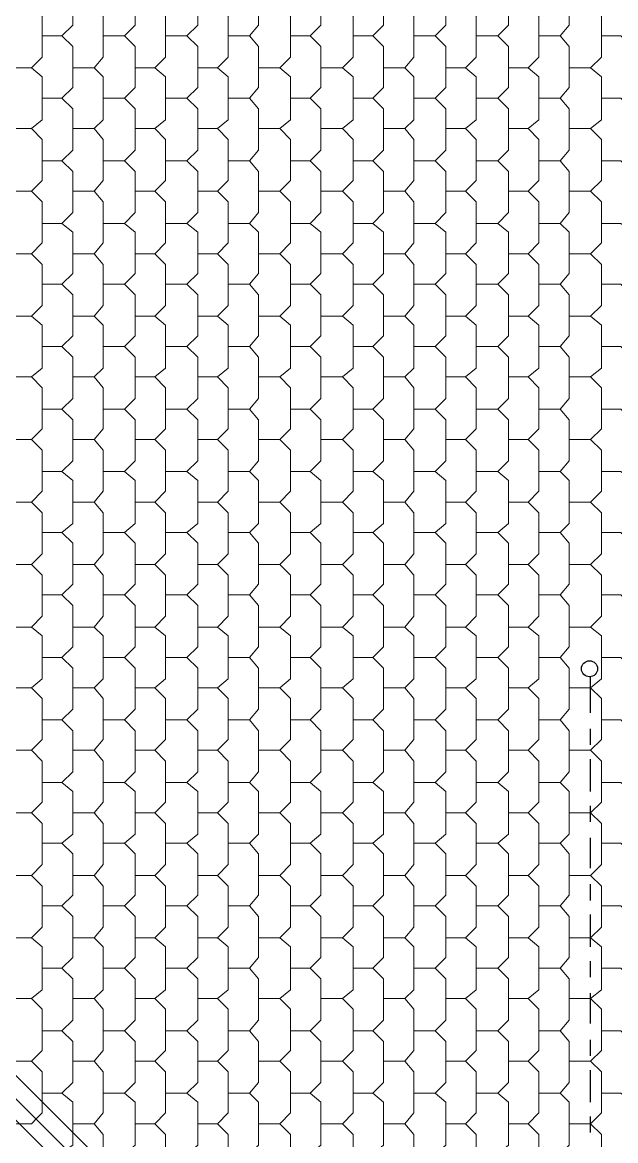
# Model space of a CAD drawing. Header units: millimetres. Extents: x -59 to 47, y 152 to 919.
# Drawn here: x 12.26 to 16.52, y 602.85 to 610.87 of the extents above; entities that cross this region are included whole.
import ezdxf

# ---------------------------------------------------------------- set-up
doc = ezdxf.new("R2010")
doc.units = ezdxf.units.MM
doc.layers.add('PDF_014408$_ps_$PIPING$REFRIGERANT$PIPING_Pen_No__4', color=7, linetype='Continuous')
doc.layers.add('PDF_014408$BL-ROOF', color=7, linetype='Continuous')

msp = doc.modelspace()

# ---------------------------------------------------------------- linework, layer by layer
at = {"layer": 'PDF_014408$_ps_$PIPING$REFRIGERANT$PIPING_Pen_No__4', "lineweight": 25}
for points in [[(16.34, 605.9178), (16.34, 606.1742)], [(16.34, 605.687), (16.34, 605.8024)], [(16.34, 605.3536), (16.34, 605.5844)], [(16.34, 605.1356), (16.34, 605.251)], [(16.34, 604.8022), (16.34, 605.0202)], [(16.34, 604.5714), (16.34, 604.6868)], [(16.34, 604.238), (16.34, 604.4688)], [(16.34, 604.0201), (16.34, 604.1355)], [(16.34, 603.6867), (16.34, 603.9047)], [(16.34, 603.4559), (16.34, 603.5713)], [(16.34, 603.1225), (16.34, 603.3533)], [(16.34, 602.9045), (16.34, 603.0199)]]:
    msp.add_lwpolyline(points, dxfattribs=at)
msp.add_circle((16.332, 606.2338), 0.0577, dxfattribs=at)
at = {"layer": 'PDF_014408$BL-ROOF', "lineweight": 9}
for points in [[(16.6349, 617.6501), (7.7619, 608.7771), (7.7619, 607.5975), (16.6349, 598.7245)], [(16.6349, 598.7245), (7.7619, 607.5975), (7.7619, 604.9561), (7.7619, 598.7245)]]:
    msp.add_lwpolyline(points, close=True, dxfattribs=at)
for points in [[(12.5446, 610.7774), (12.6216, 610.8543), (12.6216, 611.1492), (12.5446, 611.2262), (12.4036, 611.2262)], [(12.9934, 610.7774), (13.0703, 610.8543), (13.0703, 611.1492), (12.9934, 611.2262), (12.8395, 611.2262)], [(13.4422, 610.7774), (13.5191, 610.8543), (13.5191, 611.1492), (13.4422, 611.2262), (13.2883, 611.2262)], [(13.891, 610.7774), (13.9551, 610.8543), (13.9551, 611.1492), (13.891, 611.2262), (13.7371, 611.2262)], [(14.3269, 610.7774), (14.4038, 610.8543), (14.4038, 611.1492), (14.3269, 611.2262), (14.1859, 611.2262)], [(14.7757, 610.7774), (14.8526, 610.8543), (14.8526, 611.1492), (14.7757, 611.2262), (14.6346, 611.2262)], [(15.2245, 610.7774), (15.3014, 610.8543), (15.3014, 611.1492), (15.2245, 611.2262), (15.0706, 611.2262)], [(15.6732, 610.7774), (15.7502, 610.8543), (15.7502, 611.1492), (15.6732, 611.2262), (15.5194, 611.2262)], [(16.122, 610.7774), (16.1861, 610.8543), (16.1861, 611.1492), (16.122, 611.2262), (15.9682, 611.2262)], [(12.3267, 610.5466), (12.4036, 610.6235), (12.4036, 610.9184), (12.3267, 610.9954), (12.1728, 610.9954)], [(12.7754, 610.5466), (12.8395, 610.6235), (12.8395, 610.9184), (12.7754, 610.9954), (12.6216, 610.9954)], [(13.2114, 610.5466), (13.2883, 610.6235), (13.2883, 610.9184), (13.2114, 610.9954), (13.0703, 610.9954)], [(13.6602, 610.5466), (13.7371, 610.6235), (13.7371, 610.9184), (13.6602, 610.9954), (13.5191, 610.9954)], [(14.1089, 610.5466), (14.1859, 610.6235), (14.1859, 610.9184), (14.1089, 610.9954), (13.9551, 610.9954)], [(14.5577, 610.5466), (14.6346, 610.6235), (14.6346, 610.9184), (14.5577, 610.9954), (14.4038, 610.9954)], [(15.0065, 610.5466), (15.0706, 610.6235), (15.0706, 610.9184), (15.0065, 610.9954), (14.8526, 610.9954)], [(15.4424, 610.5466), (15.5194, 610.6235), (15.5194, 610.9184), (15.4424, 610.9954), (15.3014, 610.9954)], [(15.8912, 610.5466), (15.9682, 610.6235), (15.9682, 610.9184), (15.8912, 610.9954), (15.7502, 610.9954)], [(16.34, 610.5466), (16.4169, 610.6235), (16.4169, 610.9184), (16.34, 610.9954), (16.1861, 610.9954)], [(12.5446, 610.3286), (12.6216, 610.4055), (12.6216, 610.7004), (12.5446, 610.7774), (12.4036, 610.7774)], [(12.9934, 610.3286), (13.0703, 610.4055), (13.0703, 610.7004), (12.9934, 610.7774), (12.8395, 610.7774)], [(13.4422, 610.3286), (13.5191, 610.4055), (13.5191, 610.7004), (13.4422, 610.7774), (13.2883, 610.7774)], [(13.891, 610.3286), (13.9551, 610.4055), (13.9551, 610.7004), (13.891, 610.7774), (13.7371, 610.7774)], [(14.3269, 610.3286), (14.4038, 610.4055), (14.4038, 610.7004), (14.3269, 610.7774), (14.1859, 610.7774)], [(14.7757, 610.3286), (14.8526, 610.4055), (14.8526, 610.7004), (14.7757, 610.7774), (14.6346, 610.7774)], [(15.2245, 610.3286), (15.3014, 610.4055), (15.3014, 610.7004), (15.2245, 610.7774), (15.0706, 610.7774)], [(15.6732, 610.3286), (15.7502, 610.4055), (15.7502, 610.7004), (15.6732, 610.7774), (15.5194, 610.7774)], [(16.122, 610.3286), (16.1861, 610.4055), (16.1861, 610.7004), (16.122, 610.7774), (15.9682, 610.7774)], [(16.6349, 610.7004), (16.558, 610.7774), (16.4169, 610.7774)], [(12.3267, 610.1106), (12.4036, 610.1747), (12.4036, 610.4825), (12.3267, 610.5466), (12.1728, 610.5466)], [(12.7754, 610.1106), (12.8395, 610.1747), (12.8395, 610.4825), (12.7754, 610.5466), (12.6216, 610.5466)], [(13.2114, 610.1106), (13.2883, 610.1747), (13.2883, 610.4825), (13.2114, 610.5466), (13.0703, 610.5466)], [(13.6602, 610.1106), (13.7371, 610.1747), (13.7371, 610.4825), (13.6602, 610.5466), (13.5191, 610.5466)], [(14.1089, 610.1106), (14.1859, 610.1747), (14.1859, 610.4825), (14.1089, 610.5466), (13.9551, 610.5466)], [(14.5577, 610.1106), (14.6346, 610.1747), (14.6346, 610.4825), (14.5577, 610.5466), (14.4038, 610.5466)], [(15.0065, 610.1106), (15.0706, 610.1747), (15.0706, 610.4825), (15.0065, 610.5466), (14.8526, 610.5466)], [(15.4424, 610.1106), (15.5194, 610.1747), (15.5194, 610.4825), (15.4424, 610.5466), (15.3014, 610.5466)], [(15.8912, 610.1106), (15.9682, 610.1747), (15.9682, 610.4825), (15.8912, 610.5466), (15.7502, 610.5466)], [(16.34, 610.1106), (16.4169, 610.1747), (16.4169, 610.4825), (16.34, 610.5466), (16.1861, 610.5466)], [(12.5446, 609.8798), (12.6216, 609.9568), (12.6216, 610.2517), (12.5446, 610.3286), (12.4036, 610.3286)], [(12.9934, 609.8798), (13.0703, 609.9568), (13.0703, 610.2517), (12.9934, 610.3286), (12.8395, 610.3286)], [(13.4422, 609.8798), (13.5191, 609.9568), (13.5191, 610.2517), (13.4422, 610.3286), (13.2883, 610.3286)], [(13.891, 609.8798), (13.9551, 609.9568), (13.9551, 610.2517), (13.891, 610.3286), (13.7371, 610.3286)], [(14.3269, 609.8798), (14.4038, 609.9568), (14.4038, 610.2517), (14.3269, 610.3286), (14.1859, 610.3286)], [(14.7757, 609.8798), (14.8526, 609.9568), (14.8526, 610.2517), (14.7757, 610.3286), (14.6346, 610.3286)], [(15.2245, 609.8798), (15.3014, 609.9568), (15.3014, 610.2517), (15.2245, 610.3286), (15.0706, 610.3286)], [(15.6732, 609.8798), (15.7502, 609.9568), (15.7502, 610.2517), (15.6732, 610.3286), (15.5194, 610.3286)], [(16.122, 609.8798), (16.1861, 609.9568), (16.1861, 610.2517), (16.122, 610.3286), (15.9682, 610.3286)], [(16.6349, 610.2517), (16.558, 610.3286), (16.4169, 610.3286)], [(12.3267, 609.6618), (12.4036, 609.7388), (12.4036, 610.0337), (12.3267, 610.1106), (12.1728, 610.1106)], [(12.7754, 609.6618), (12.8395, 609.7388), (12.8395, 610.0337), (12.7754, 610.1106), (12.6216, 610.1106)], [(13.2114, 609.6618), (13.2883, 609.7388), (13.2883, 610.0337), (13.2114, 610.1106), (13.0703, 610.1106)], [(13.6602, 609.6618), (13.7371, 609.7388), (13.7371, 610.0337), (13.6602, 610.1106), (13.5191, 610.1106)], [(14.1089, 609.6618), (14.1859, 609.7388), (14.1859, 610.0337), (14.1089, 610.1106), (13.9551, 610.1106)], [(14.5577, 609.6618), (14.6346, 609.7388), (14.6346, 610.0337), (14.5577, 610.1106), (14.4038, 610.1106)], [(15.0065, 609.6618), (15.0706, 609.7388), (15.0706, 610.0337), (15.0065, 610.1106), (14.8526, 610.1106)], [(15.4424, 609.6618), (15.5194, 609.7388), (15.5194, 610.0337), (15.4424, 610.1106), (15.3014, 610.1106)], [(15.8912, 609.6618), (15.9682, 609.7388), (15.9682, 610.0337), (15.8912, 610.1106), (15.7502, 610.1106)], [(16.34, 609.6618), (16.4169, 609.7388), (16.4169, 610.0337), (16.34, 610.1106), (16.1861, 610.1106)], [(12.5446, 609.431), (12.6216, 609.508), (12.6216, 609.8029), (12.5446, 609.8798), (12.4036, 609.8798)], [(12.9934, 609.431), (13.0703, 609.508), (13.0703, 609.8029), (12.9934, 609.8798), (12.8395, 609.8798)], [(13.4422, 609.431), (13.5191, 609.508), (13.5191, 609.8029), (13.4422, 609.8798), (13.2883, 609.8798)], [(13.891, 609.431), (13.9551, 609.508), (13.9551, 609.8029), (13.891, 609.8798), (13.7371, 609.8798)], [(14.3269, 609.431), (14.4038, 609.508), (14.4038, 609.8029), (14.3269, 609.8798), (14.1859, 609.8798)], [(14.7757, 609.431), (14.8526, 609.508), (14.8526, 609.8029), (14.7757, 609.8798), (14.6346, 609.8798)], [(15.2245, 609.431), (15.3014, 609.508), (15.3014, 609.8029), (15.2245, 609.8798), (15.0706, 609.8798)], [(15.6732, 609.431), (15.7502, 609.508), (15.7502, 609.8029), (15.6732, 609.8798), (15.5194, 609.8798)], [(16.122, 609.431), (16.1861, 609.508), (16.1861, 609.8029), (16.122, 609.8798), (15.9682, 609.8798)], [(16.6349, 609.8029), (16.558, 609.8798), (16.4169, 609.8798)], [(12.3267, 609.2131), (12.4036, 609.29), (12.4036, 609.5849), (12.3267, 609.6618), (12.1728, 609.6618)], [(12.7754, 609.2131), (12.8395, 609.29), (12.8395, 609.5849), (12.7754, 609.6618), (12.6216, 609.6618)], [(13.2114, 609.2131), (13.2883, 609.29), (13.2883, 609.5849), (13.2114, 609.6618), (13.0703, 609.6618)], [(13.6602, 609.2131), (13.7371, 609.29), (13.7371, 609.5849), (13.6602, 609.6618), (13.5191, 609.6618)], [(14.1089, 609.2131), (14.1859, 609.29), (14.1859, 609.5849), (14.1089, 609.6618), (13.9551, 609.6618)], [(14.5577, 609.2131), (14.6346, 609.29), (14.6346, 609.5849), (14.5577, 609.6618), (14.4038, 609.6618)], [(15.0065, 609.2131), (15.0706, 609.29), (15.0706, 609.5849), (15.0065, 609.6618), (14.8526, 609.6618)], [(15.4424, 609.2131), (15.5194, 609.29), (15.5194, 609.5849), (15.4424, 609.6618), (15.3014, 609.6618)], [(15.8912, 609.2131), (15.9682, 609.29), (15.9682, 609.5849), (15.8912, 609.6618), (15.7502, 609.6618)], [(16.34, 609.2131), (16.4169, 609.29), (16.4169, 609.5849), (16.34, 609.6618), (16.1861, 609.6618)], [(12.5446, 608.9951), (12.6216, 609.072), (12.6216, 609.3669), (12.5446, 609.431), (12.4036, 609.431)], [(12.9934, 608.9951), (13.0703, 609.072), (13.0703, 609.3669), (12.9934, 609.431), (12.8395, 609.431)], [(13.4422, 608.9951), (13.5191, 609.072), (13.5191, 609.3669), (13.4422, 609.431), (13.2883, 609.431)], [(13.891, 608.9951), (13.9551, 609.072), (13.9551, 609.3669), (13.891, 609.431), (13.7371, 609.431)], [(14.3269, 608.9951), (14.4038, 609.072), (14.4038, 609.3669), (14.3269, 609.431), (14.1859, 609.431)], [(14.7757, 608.9951), (14.8526, 609.072), (14.8526, 609.3669), (14.7757, 609.431), (14.6346, 609.431)], [(15.2245, 608.9951), (15.3014, 609.072), (15.3014, 609.3669), (15.2245, 609.431), (15.0706, 609.431)], [(15.6732, 608.9951), (15.7502, 609.072), (15.7502, 609.3669), (15.6732, 609.431), (15.5194, 609.431)], [(16.122, 608.9951), (16.1861, 609.072), (16.1861, 609.3669), (16.122, 609.431), (15.9682, 609.431)], [(16.6349, 609.3669), (16.558, 609.431), (16.4169, 609.431)], [(12.3267, 608.7643), (12.4036, 608.8412), (12.4036, 609.1361), (12.3267, 609.2131), (12.1728, 609.2131)], [(12.7754, 608.7643), (12.8395, 608.8412), (12.8395, 609.1361), (12.7754, 609.2131), (12.6216, 609.2131)], [(13.2114, 608.7643), (13.2883, 608.8412), (13.2883, 609.1361), (13.2114, 609.2131), (13.0703, 609.2131)], [(13.6602, 608.7643), (13.7371, 608.8412), (13.7371, 609.1361), (13.6602, 609.2131), (13.5191, 609.2131)], [(14.1089, 608.7643), (14.1859, 608.8412), (14.1859, 609.1361), (14.1089, 609.2131), (13.9551, 609.2131)], [(14.5577, 608.7643), (14.6346, 608.8412), (14.6346, 609.1361), (14.5577, 609.2131), (14.4038, 609.2131)], [(15.0065, 608.7643), (15.0706, 608.8412), (15.0706, 609.1361), (15.0065, 609.2131), (14.8526, 609.2131)], [(15.4424, 608.7643), (15.5194, 608.8412), (15.5194, 609.1361), (15.4424, 609.2131), (15.3014, 609.2131)], [(15.8912, 608.7643), (15.9682, 608.8412), (15.9682, 609.1361), (15.8912, 609.2131), (15.7502, 609.2131)], [(16.34, 608.7643), (16.4169, 608.8412), (16.4169, 609.1361), (16.34, 609.2131), (16.1861, 609.2131)], [(12.5446, 608.5463), (12.6216, 608.6232), (12.6216, 608.9182), (12.5446, 608.9951), (12.4036, 608.9951)], [(12.9934, 608.5463), (13.0703, 608.6232), (13.0703, 608.9182), (12.9934, 608.9951), (12.8395, 608.9951)], [(13.4422, 608.5463), (13.5191, 608.6232), (13.5191, 608.9182), (13.4422, 608.9951), (13.2883, 608.9951)], [(13.891, 608.5463), (13.9551, 608.6232), (13.9551, 608.9182), (13.891, 608.9951), (13.7371, 608.9951)], [(14.3269, 608.5463), (14.4038, 608.6232), (14.4038, 608.9182), (14.3269, 608.9951), (14.1859, 608.9951)], [(14.7757, 608.5463), (14.8526, 608.6232), (14.8526, 608.9182), (14.7757, 608.9951), (14.6346, 608.9951)], [(15.2245, 608.5463), (15.3014, 608.6232), (15.3014, 608.9182), (15.2245, 608.9951), (15.0706, 608.9951)], [(15.6732, 608.5463), (15.7502, 608.6232), (15.7502, 608.9182), (15.6732, 608.9951), (15.5194, 608.9951)], [(16.122, 608.5463), (16.1861, 608.6232), (16.1861, 608.9182), (16.122, 608.9951), (15.9682, 608.9951)], [(16.6349, 608.9182), (16.558, 608.9951), (16.4169, 608.9951)], [(12.3267, 608.3283), (12.4036, 608.3924), (12.4036, 608.7002), (12.3267, 608.7643), (12.1728, 608.7643)], [(12.7754, 608.3283), (12.8395, 608.3924), (12.8395, 608.7002), (12.7754, 608.7643), (12.6216, 608.7643)], [(13.2114, 608.3283), (13.2883, 608.3924), (13.2883, 608.7002), (13.2114, 608.7643), (13.0703, 608.7643)], [(13.6602, 608.3283), (13.7371, 608.3924), (13.7371, 608.7002), (13.6602, 608.7643), (13.5191, 608.7643)], [(14.1089, 608.3283), (14.1859, 608.3924), (14.1859, 608.7002), (14.1089, 608.7643), (13.9551, 608.7643)], [(14.5577, 608.3283), (14.6346, 608.3924), (14.6346, 608.7002), (14.5577, 608.7643), (14.4038, 608.7643)], [(15.0065, 608.3283), (15.0706, 608.3924), (15.0706, 608.7002), (15.0065, 608.7643), (14.8526, 608.7643)], [(15.4424, 608.3283), (15.5194, 608.3924), (15.5194, 608.7002), (15.4424, 608.7643), (15.3014, 608.7643)], [(15.8912, 608.3283), (15.9682, 608.3924), (15.9682, 608.7002), (15.8912, 608.7643), (15.7502, 608.7643)], [(16.34, 608.3283), (16.4169, 608.3924), (16.4169, 608.7002), (16.34, 608.7643), (16.1861, 608.7643)], [(12.5446, 608.0975), (12.6216, 608.1745), (12.6216, 608.4694), (12.5446, 608.5463), (12.4036, 608.5463)], [(12.9934, 608.0975), (13.0703, 608.1745), (13.0703, 608.4694), (12.9934, 608.5463), (12.8395, 608.5463)], [(13.4422, 608.0975), (13.5191, 608.1745), (13.5191, 608.4694), (13.4422, 608.5463), (13.2883, 608.5463)], [(13.891, 608.0975), (13.9551, 608.1745), (13.9551, 608.4694), (13.891, 608.5463), (13.7371, 608.5463)], [(14.3269, 608.0975), (14.4038, 608.1745), (14.4038, 608.4694), (14.3269, 608.5463), (14.1859, 608.5463)], [(14.7757, 608.0975), (14.8526, 608.1745), (14.8526, 608.4694), (14.7757, 608.5463), (14.6346, 608.5463)], [(15.2245, 608.0975), (15.3014, 608.1745), (15.3014, 608.4694), (15.2245, 608.5463), (15.0706, 608.5463)], [(15.6732, 608.0975), (15.7502, 608.1745), (15.7502, 608.4694), (15.6732, 608.5463), (15.5194, 608.5463)], [(16.122, 608.0975), (16.1861, 608.1745), (16.1861, 608.4694), (16.122, 608.5463), (15.9682, 608.5463)], [(16.6349, 608.4694), (16.558, 608.5463), (16.4169, 608.5463)], [(12.3267, 607.8796), (12.4036, 607.9565), (12.4036, 608.2514), (12.3267, 608.3283), (12.1728, 608.3283)], [(12.7754, 607.8796), (12.8395, 607.9565), (12.8395, 608.2514), (12.7754, 608.3283), (12.6216, 608.3283)], [(13.2114, 607.8796), (13.2883, 607.9565), (13.2883, 608.2514), (13.2114, 608.3283), (13.0703, 608.3283)], [(13.6602, 607.8796), (13.7371, 607.9565), (13.7371, 608.2514), (13.6602, 608.3283), (13.5191, 608.3283)], [(14.1089, 607.8796), (14.1859, 607.9565), (14.1859, 608.2514), (14.1089, 608.3283), (13.9551, 608.3283)], [(14.5577, 607.8796), (14.6346, 607.9565), (14.6346, 608.2514), (14.5577, 608.3283), (14.4038, 608.3283)], [(15.0065, 607.8796), (15.0706, 607.9565), (15.0706, 608.2514), (15.0065, 608.3283), (14.8526, 608.3283)], [(15.4424, 607.8796), (15.5194, 607.9565), (15.5194, 608.2514), (15.4424, 608.3283), (15.3014, 608.3283)], [(15.8912, 607.8796), (15.9682, 607.9565), (15.9682, 608.2514), (15.8912, 608.3283), (15.7502, 608.3283)], [(16.34, 607.8796), (16.4169, 607.9565), (16.4169, 608.2514), (16.34, 608.3283), (16.1861, 608.3283)], [(12.5446, 607.6488), (12.6216, 607.7257), (12.6216, 608.0206), (12.5446, 608.0975), (12.4036, 608.0975)], [(12.9934, 607.6488), (13.0703, 607.7257), (13.0703, 608.0206), (12.9934, 608.0975), (12.8395, 608.0975)], [(13.4422, 607.6488), (13.5191, 607.7257), (13.5191, 608.0206), (13.4422, 608.0975), (13.2883, 608.0975)], [(13.891, 607.6488), (13.9551, 607.7257), (13.9551, 608.0206), (13.891, 608.0975), (13.7371, 608.0975)], [(14.3269, 607.6488), (14.4038, 607.7257), (14.4038, 608.0206), (14.3269, 608.0975), (14.1859, 608.0975)], [(14.7757, 607.6488), (14.8526, 607.7257), (14.8526, 608.0206), (14.7757, 608.0975), (14.6346, 608.0975)], [(15.2245, 607.6488), (15.3014, 607.7257), (15.3014, 608.0206), (15.2245, 608.0975), (15.0706, 608.0975)], [(15.6732, 607.6488), (15.7502, 607.7257), (15.7502, 608.0206), (15.6732, 608.0975), (15.5194, 608.0975)], [(16.122, 607.6488), (16.1861, 607.7257), (16.1861, 608.0206), (16.122, 608.0975), (15.9682, 608.0975)], [(16.6349, 608.0206), (16.558, 608.0975), (16.4169, 608.0975)], [(12.3267, 607.4308), (12.4036, 607.5077), (12.4036, 607.8026), (12.3267, 607.8796), (12.1728, 607.8796)], [(12.7754, 607.4308), (12.8395, 607.5077), (12.8395, 607.8026), (12.7754, 607.8796), (12.6216, 607.8796)], [(13.2114, 607.4308), (13.2883, 607.5077), (13.2883, 607.8026), (13.2114, 607.8796), (13.0703, 607.8796)], [(13.6602, 607.4308), (13.7371, 607.5077), (13.7371, 607.8026), (13.6602, 607.8796), (13.5191, 607.8796)], [(14.1089, 607.4308), (14.1859, 607.5077), (14.1859, 607.8026), (14.1089, 607.8796), (13.9551, 607.8796)], [(14.5577, 607.4308), (14.6346, 607.5077), (14.6346, 607.8026), (14.5577, 607.8796), (14.4038, 607.8796)], [(15.0065, 607.4308), (15.0706, 607.5077), (15.0706, 607.8026), (15.0065, 607.8796), (14.8526, 607.8796)], [(15.4424, 607.4308), (15.5194, 607.5077), (15.5194, 607.8026), (15.4424, 607.8796), (15.3014, 607.8796)], [(15.8912, 607.4308), (15.9682, 607.5077), (15.9682, 607.8026), (15.8912, 607.8796), (15.7502, 607.8796)], [(16.34, 607.4308), (16.4169, 607.5077), (16.4169, 607.8026), (16.34, 607.8796), (16.1861, 607.8796)], [(7.7619, 607.7642), (16.6349, 598.8912)], [(12.5446, 607.2128), (12.6216, 607.2769), (12.6216, 607.5846), (12.5446, 607.6488), (12.4036, 607.6488)], [(12.9934, 607.2128), (13.0703, 607.2769), (13.0703, 607.5846), (12.9934, 607.6488), (12.8395, 607.6488)], [(13.4422, 607.2128), (13.5191, 607.2769), (13.5191, 607.5846), (13.4422, 607.6488), (13.2883, 607.6488)], [(13.891, 607.2128), (13.9551, 607.2769), (13.9551, 607.5846), (13.891, 607.6488), (13.7371, 607.6488)], [(14.3269, 607.2128), (14.4038, 607.2769), (14.4038, 607.5846), (14.3269, 607.6488), (14.1859, 607.6488)], [(14.7757, 607.2128), (14.8526, 607.2769), (14.8526, 607.5846), (14.7757, 607.6488), (14.6346, 607.6488)], [(15.2245, 607.2128), (15.3014, 607.2769), (15.3014, 607.5846), (15.2245, 607.6488), (15.0706, 607.6488)], [(15.6732, 607.2128), (15.7502, 607.2769), (15.7502, 607.5846), (15.6732, 607.6488), (15.5194, 607.6488)], [(16.122, 607.2128), (16.1861, 607.2769), (16.1861, 607.5846), (16.122, 607.6488), (15.9682, 607.6488)], [(16.6349, 607.5846), (16.558, 607.6488), (16.4169, 607.6488)], [(15.8143, 599.5451), (7.7619, 607.5975)], [(7.7619, 607.4436), (16.481, 598.7245)], [(12.3267, 606.982), (12.4036, 607.0589), (12.4036, 607.3538), (12.3267, 607.4308), (12.1728, 607.4308)], [(12.7754, 606.982), (12.8395, 607.0589), (12.8395, 607.3538), (12.7754, 607.4308), (12.6216, 607.4308)], [(13.2114, 606.982), (13.2883, 607.0589), (13.2883, 607.3538), (13.2114, 607.4308), (13.0703, 607.4308)], [(13.6602, 606.982), (13.7371, 607.0589), (13.7371, 607.3538), (13.6602, 607.4308), (13.5191, 607.4308)], [(14.1089, 606.982), (14.1859, 607.0589), (14.1859, 607.3538), (14.1089, 607.4308), (13.9551, 607.4308)], [(14.5577, 606.982), (14.6346, 607.0589), (14.6346, 607.3538), (14.5577, 607.4308), (14.4038, 607.4308)], [(15.0065, 606.982), (15.0706, 607.0589), (15.0706, 607.3538), (15.0065, 607.4308), (14.8526, 607.4308)], [(15.4424, 606.982), (15.5194, 607.0589), (15.5194, 607.3538), (15.4424, 607.4308), (15.3014, 607.4308)], [(15.8912, 606.982), (15.9682, 607.0589), (15.9682, 607.3538), (15.8912, 607.4308), (15.7502, 607.4308)], [(16.34, 606.982), (16.4169, 607.0589), (16.4169, 607.3538), (16.34, 607.4308), (16.1861, 607.4308)], [(12.5446, 606.764), (12.6216, 606.841), (12.6216, 607.1359), (12.5446, 607.2128), (12.4036, 607.2128)], [(12.9934, 606.764), (13.0703, 606.841), (13.0703, 607.1359), (12.9934, 607.2128), (12.8395, 607.2128)], [(13.4422, 606.764), (13.5191, 606.841), (13.5191, 607.1359), (13.4422, 607.2128), (13.2883, 607.2128)], [(13.891, 606.764), (13.9551, 606.841), (13.9551, 607.1359), (13.891, 607.2128), (13.7371, 607.2128)], [(14.3269, 606.764), (14.4038, 606.841), (14.4038, 607.1359), (14.3269, 607.2128), (14.1859, 607.2128)], [(14.7757, 606.764), (14.8526, 606.841), (14.8526, 607.1359), (14.7757, 607.2128), (14.6346, 607.2128)], [(15.2245, 606.764), (15.3014, 606.841), (15.3014, 607.1359), (15.2245, 607.2128), (15.0706, 607.2128)], [(15.6732, 606.764), (15.7502, 606.841), (15.7502, 607.1359), (15.6732, 607.2128), (15.5194, 607.2128)], [(16.122, 606.764), (16.1861, 606.841), (16.1861, 607.1359), (16.122, 607.2128), (15.9682, 607.2128)], [(16.6349, 607.1359), (16.558, 607.2128), (16.4169, 607.2128)], [(12.3267, 606.5332), (12.4036, 606.6102), (12.4036, 606.9051), (12.3267, 606.982), (12.1728, 606.982)], [(12.7754, 606.5332), (12.8395, 606.6102), (12.8395, 606.9051), (12.7754, 606.982), (12.6216, 606.982)], [(13.2114, 606.5332), (13.2883, 606.6102), (13.2883, 606.9051), (13.2114, 606.982), (13.0703, 606.982)], [(13.6602, 606.5332), (13.7371, 606.6102), (13.7371, 606.9051), (13.6602, 606.982), (13.5191, 606.982)], [(14.1089, 606.5332), (14.1859, 606.6102), (14.1859, 606.9051), (14.1089, 606.982), (13.9551, 606.982)], [(14.5577, 606.5332), (14.6346, 606.6102), (14.6346, 606.9051), (14.5577, 606.982), (14.4038, 606.982)], [(15.0065, 606.5332), (15.0706, 606.6102), (15.0706, 606.9051), (15.0065, 606.982), (14.8526, 606.982)], [(15.4424, 606.5332), (15.5194, 606.6102), (15.5194, 606.9051), (15.4424, 606.982), (15.3014, 606.982)], [(15.8912, 606.5332), (15.9682, 606.6102), (15.9682, 606.9051), (15.8912, 606.982), (15.7502, 606.982)], [(16.34, 606.5332), (16.4169, 606.6102), (16.4169, 606.9051), (16.34, 606.982), (16.1861, 606.982)], [(12.5446, 606.3152), (12.6216, 606.3922), (12.6216, 606.6871), (12.5446, 606.764), (12.4036, 606.764)], [(12.9934, 606.3152), (13.0703, 606.3922), (13.0703, 606.6871), (12.9934, 606.764), (12.8395, 606.764)], [(13.4422, 606.3152), (13.5191, 606.3922), (13.5191, 606.6871), (13.4422, 606.764), (13.2883, 606.764)], [(13.891, 606.3152), (13.9551, 606.3922), (13.9551, 606.6871), (13.891, 606.764), (13.7371, 606.764)], [(14.3269, 606.3152), (14.4038, 606.3922), (14.4038, 606.6871), (14.3269, 606.764), (14.1859, 606.764)], [(14.7757, 606.3152), (14.8526, 606.3922), (14.8526, 606.6871), (14.7757, 606.764), (14.6346, 606.764)], [(15.2245, 606.3152), (15.3014, 606.3922), (15.3014, 606.6871), (15.2245, 606.764), (15.0706, 606.764)], [(15.6732, 606.3152), (15.7502, 606.3922), (15.7502, 606.6871), (15.6732, 606.764), (15.5194, 606.764)], [(16.122, 606.3152), (16.1861, 606.3922), (16.1861, 606.6871), (16.122, 606.764), (15.9682, 606.764)], [(16.6349, 606.6871), (16.558, 606.764), (16.4169, 606.764)], [(12.3267, 606.0973), (12.4036, 606.1614), (12.4036, 606.4691), (12.3267, 606.5332), (12.1728, 606.5332)], [(12.7754, 606.0973), (12.8395, 606.1614), (12.8395, 606.4691), (12.7754, 606.5332), (12.6216, 606.5332)], [(13.2114, 606.0973), (13.2883, 606.1614), (13.2883, 606.4691), (13.2114, 606.5332), (13.0703, 606.5332)], [(13.6602, 606.0973), (13.7371, 606.1614), (13.7371, 606.4691), (13.6602, 606.5332), (13.5191, 606.5332)], [(14.1089, 606.0973), (14.1859, 606.1614), (14.1859, 606.4691), (14.1089, 606.5332), (13.9551, 606.5332)], [(14.5577, 606.0973), (14.6346, 606.1614), (14.6346, 606.4691), (14.5577, 606.5332), (14.4038, 606.5332)], [(15.0065, 606.0973), (15.0706, 606.1614), (15.0706, 606.4691), (15.0065, 606.5332), (14.8526, 606.5332)], [(15.4424, 606.0973), (15.5194, 606.1614), (15.5194, 606.4691), (15.4424, 606.5332), (15.3014, 606.5332)], [(15.8912, 606.0973), (15.9682, 606.1614), (15.9682, 606.4691), (15.8912, 606.5332), (15.7502, 606.5332)], [(16.34, 606.0973), (16.4169, 606.1614), (16.4169, 606.4691), (16.34, 606.5332), (16.1861, 606.5332)], [(12.5446, 605.8665), (12.6216, 605.9434), (12.6216, 606.2383), (12.5446, 606.3152), (12.4036, 606.3152)], [(12.9934, 605.8665), (13.0703, 605.9434), (13.0703, 606.2383), (12.9934, 606.3152), (12.8395, 606.3152)], [(13.4422, 605.8665), (13.5191, 605.9434), (13.5191, 606.2383), (13.4422, 606.3152), (13.2883, 606.3152)], [(13.891, 605.8665), (13.9551, 605.9434), (13.9551, 606.2383), (13.891, 606.3152), (13.7371, 606.3152)], [(14.3269, 605.8665), (14.4038, 605.9434), (14.4038, 606.2383), (14.3269, 606.3152), (14.1859, 606.3152)], [(14.7757, 605.8665), (14.8526, 605.9434), (14.8526, 606.2383), (14.7757, 606.3152), (14.6346, 606.3152)], [(15.2245, 605.8665), (15.3014, 605.9434), (15.3014, 606.2383), (15.2245, 606.3152), (15.0706, 606.3152)], [(15.6732, 605.8665), (15.7502, 605.9434), (15.7502, 606.2383), (15.6732, 606.3152), (15.5194, 606.3152)], [(16.122, 605.8665), (16.1861, 605.9434), (16.1861, 606.2383), (16.122, 606.3152), (15.9682, 606.3152)], [(16.6349, 606.2383), (16.558, 606.3152), (16.4169, 606.3152)], [(12.3267, 605.6485), (12.4036, 605.7254), (12.4036, 606.0203), (12.3267, 606.0973), (12.1728, 606.0973)], [(12.7754, 605.6485), (12.8395, 605.7254), (12.8395, 606.0203), (12.7754, 606.0973), (12.6216, 606.0973)], [(13.2114, 605.6485), (13.2883, 605.7254), (13.2883, 606.0203), (13.2114, 606.0973), (13.0703, 606.0973)], [(13.6602, 605.6485), (13.7371, 605.7254), (13.7371, 606.0203), (13.6602, 606.0973), (13.5191, 606.0973)], [(14.1089, 605.6485), (14.1859, 605.7254), (14.1859, 606.0203), (14.1089, 606.0973), (13.9551, 606.0973)], [(14.5577, 605.6485), (14.6346, 605.7254), (14.6346, 606.0203), (14.5577, 606.0973), (14.4038, 606.0973)], [(15.0065, 605.6485), (15.0706, 605.7254), (15.0706, 606.0203), (15.0065, 606.0973), (14.8526, 606.0973)], [(15.4424, 605.6485), (15.5194, 605.7254), (15.5194, 606.0203), (15.4424, 606.0973), (15.3014, 606.0973)], [(15.8912, 605.6485), (15.9682, 605.7254), (15.9682, 606.0203), (15.8912, 606.0973), (15.7502, 606.0973)], [(16.34, 605.6485), (16.4169, 605.7254), (16.4169, 606.0203), (16.34, 606.0973), (16.1861, 606.0973)], [(12.5446, 605.4177), (12.6216, 605.4946), (12.6216, 605.7895), (12.5446, 605.8665), (12.4036, 605.8665)], [(12.9934, 605.4177), (13.0703, 605.4946), (13.0703, 605.7895), (12.9934, 605.8665), (12.8395, 605.8665)], [(13.4422, 605.4177), (13.5191, 605.4946), (13.5191, 605.7895), (13.4422, 605.8665), (13.2883, 605.8665)], [(13.891, 605.4177), (13.9551, 605.4946), (13.9551, 605.7895), (13.891, 605.8665), (13.7371, 605.8665)], [(14.3269, 605.4177), (14.4038, 605.4946), (14.4038, 605.7895), (14.3269, 605.8665), (14.1859, 605.8665)], [(14.7757, 605.4177), (14.8526, 605.4946), (14.8526, 605.7895), (14.7757, 605.8665), (14.6346, 605.8665)], [(15.2245, 605.4177), (15.3014, 605.4946), (15.3014, 605.7895), (15.2245, 605.8665), (15.0706, 605.8665)], [(15.6732, 605.4177), (15.7502, 605.4946), (15.7502, 605.7895), (15.6732, 605.8665), (15.5194, 605.8665)], [(16.122, 605.4177), (16.1861, 605.4946), (16.1861, 605.7895), (16.122, 605.8665), (15.9682, 605.8665)], [(16.6349, 605.7895), (16.558, 605.8665), (16.4169, 605.8665)], [(12.3267, 605.1997), (12.4036, 605.2766), (12.4036, 605.5716), (12.3267, 605.6485), (12.1728, 605.6485)], [(12.7754, 605.1997), (12.8395, 605.2766), (12.8395, 605.5716), (12.7754, 605.6485), (12.6216, 605.6485)], [(13.2114, 605.1997), (13.2883, 605.2766), (13.2883, 605.5716), (13.2114, 605.6485), (13.0703, 605.6485)], [(13.6602, 605.1997), (13.7371, 605.2766), (13.7371, 605.5716), (13.6602, 605.6485), (13.5191, 605.6485)], [(14.1089, 605.1997), (14.1859, 605.2766), (14.1859, 605.5716), (14.1089, 605.6485), (13.9551, 605.6485)], [(14.5577, 605.1997), (14.6346, 605.2766), (14.6346, 605.5716), (14.5577, 605.6485), (14.4038, 605.6485)], [(15.0065, 605.1997), (15.0706, 605.2766), (15.0706, 605.5716), (15.0065, 605.6485), (14.8526, 605.6485)], [(15.4424, 605.1997), (15.5194, 605.2766), (15.5194, 605.5716), (15.4424, 605.6485), (15.3014, 605.6485)], [(15.8912, 605.1997), (15.9682, 605.2766), (15.9682, 605.5716), (15.8912, 605.6485), (15.7502, 605.6485)], [(16.34, 605.1997), (16.4169, 605.2766), (16.4169, 605.5716), (16.34, 605.6485), (16.1861, 605.6485)], [(12.5446, 604.9817), (12.6216, 605.0458), (12.6216, 605.3536), (12.5446, 605.4177), (12.4036, 605.4177)], [(12.9934, 604.9817), (13.0703, 605.0458), (13.0703, 605.3536), (12.9934, 605.4177), (12.8395, 605.4177)], [(13.4422, 604.9817), (13.5191, 605.0458), (13.5191, 605.3536), (13.4422, 605.4177), (13.2883, 605.4177)], [(13.891, 604.9817), (13.9551, 605.0458), (13.9551, 605.3536), (13.891, 605.4177), (13.7371, 605.4177)], [(14.3269, 604.9817), (14.4038, 605.0458), (14.4038, 605.3536), (14.3269, 605.4177), (14.1859, 605.4177)], [(14.7757, 604.9817), (14.8526, 605.0458), (14.8526, 605.3536), (14.7757, 605.4177), (14.6346, 605.4177)], [(15.2245, 604.9817), (15.3014, 605.0458), (15.3014, 605.3536), (15.2245, 605.4177), (15.0706, 605.4177)], [(15.6732, 604.9817), (15.7502, 605.0458), (15.7502, 605.3536), (15.6732, 605.4177), (15.5194, 605.4177)], [(16.122, 604.9817), (16.1861, 605.0458), (16.1861, 605.3536), (16.122, 605.4177), (15.9682, 605.4177)], [(16.6349, 605.3536), (16.558, 605.4177), (16.4169, 605.4177)], [(12.3267, 604.7509), (12.4036, 604.8279), (12.4036, 605.1228), (12.3267, 605.1997), (12.1728, 605.1997)], [(12.7754, 604.7509), (12.8395, 604.8279), (12.8395, 605.1228), (12.7754, 605.1997), (12.6216, 605.1997)], [(13.2114, 604.7509), (13.2883, 604.8279), (13.2883, 605.1228), (13.2114, 605.1997), (13.0703, 605.1997)], [(13.6602, 604.7509), (13.7371, 604.8279), (13.7371, 605.1228), (13.6602, 605.1997), (13.5191, 605.1997)], [(14.1089, 604.7509), (14.1859, 604.8279), (14.1859, 605.1228), (14.1089, 605.1997), (13.9551, 605.1997)], [(14.5577, 604.7509), (14.6346, 604.8279), (14.6346, 605.1228), (14.5577, 605.1997), (14.4038, 605.1997)], [(15.0065, 604.7509), (15.0706, 604.8279), (15.0706, 605.1228), (15.0065, 605.1997), (14.8526, 605.1997)], [(15.4424, 604.7509), (15.5194, 604.8279), (15.5194, 605.1228), (15.4424, 605.1997), (15.3014, 605.1997)], [(15.8912, 604.7509), (15.9682, 604.8279), (15.9682, 605.1228), (15.8912, 605.1997), (15.7502, 605.1997)], [(16.34, 604.7509), (16.4169, 604.8279), (16.4169, 605.1228), (16.34, 605.1997), (16.1861, 605.1997)], [(12.5446, 604.533), (12.6216, 604.6099), (12.6216, 604.9048), (12.5446, 604.9817), (12.4036, 604.9817)], [(12.9934, 604.533), (13.0703, 604.6099), (13.0703, 604.9048), (12.9934, 604.9817), (12.8395, 604.9817)], [(13.4422, 604.533), (13.5191, 604.6099), (13.5191, 604.9048), (13.4422, 604.9817), (13.2883, 604.9817)], [(13.891, 604.533), (13.9551, 604.6099), (13.9551, 604.9048), (13.891, 604.9817), (13.7371, 604.9817)], [(14.3269, 604.533), (14.4038, 604.6099), (14.4038, 604.9048), (14.3269, 604.9817), (14.1859, 604.9817)], [(14.7757, 604.533), (14.8526, 604.6099), (14.8526, 604.9048), (14.7757, 604.9817), (14.6346, 604.9817)], [(15.2245, 604.533), (15.3014, 604.6099), (15.3014, 604.9048), (15.2245, 604.9817), (15.0706, 604.9817)], [(15.6732, 604.533), (15.7502, 604.6099), (15.7502, 604.9048), (15.6732, 604.9817), (15.5194, 604.9817)], [(16.122, 604.533), (16.1861, 604.6099), (16.1861, 604.9048), (16.122, 604.9817), (15.9682, 604.9817)], [(16.6349, 604.9048), (16.558, 604.9817), (16.4169, 604.9817)], [(12.3267, 604.3022), (12.4036, 604.3791), (12.4036, 604.674), (12.3267, 604.7509), (12.1728, 604.7509)], [(12.7754, 604.3022), (12.8395, 604.3791), (12.8395, 604.674), (12.7754, 604.7509), (12.6216, 604.7509)], [(13.2114, 604.3022), (13.2883, 604.3791), (13.2883, 604.674), (13.2114, 604.7509), (13.0703, 604.7509)], [(13.6602, 604.3022), (13.7371, 604.3791), (13.7371, 604.674), (13.6602, 604.7509), (13.5191, 604.7509)], [(14.1089, 604.3022), (14.1859, 604.3791), (14.1859, 604.674), (14.1089, 604.7509), (13.9551, 604.7509)], [(14.5577, 604.3022), (14.6346, 604.3791), (14.6346, 604.674), (14.5577, 604.7509), (14.4038, 604.7509)], [(15.0065, 604.3022), (15.0706, 604.3791), (15.0706, 604.674), (15.0065, 604.7509), (14.8526, 604.7509)], [(15.4424, 604.3022), (15.5194, 604.3791), (15.5194, 604.674), (15.4424, 604.7509), (15.3014, 604.7509)], [(15.8912, 604.3022), (15.9682, 604.3791), (15.9682, 604.674), (15.8912, 604.7509), (15.7502, 604.7509)], [(16.34, 604.3022), (16.4169, 604.3791), (16.4169, 604.674), (16.34, 604.7509), (16.1861, 604.7509)], [(12.5446, 604.0842), (12.6216, 604.1611), (12.6216, 604.456), (12.5446, 604.533), (12.4036, 604.533)], [(12.9934, 604.0842), (13.0703, 604.1611), (13.0703, 604.456), (12.9934, 604.533), (12.8395, 604.533)], [(13.4422, 604.0842), (13.5191, 604.1611), (13.5191, 604.456), (13.4422, 604.533), (13.2883, 604.533)], [(13.891, 604.0842), (13.9551, 604.1611), (13.9551, 604.456), (13.891, 604.533), (13.7371, 604.533)], [(14.3269, 604.0842), (14.4038, 604.1611), (14.4038, 604.456), (14.3269, 604.533), (14.1859, 604.533)], [(14.7757, 604.0842), (14.8526, 604.1611), (14.8526, 604.456), (14.7757, 604.533), (14.6346, 604.533)], [(15.2245, 604.0842), (15.3014, 604.1611), (15.3014, 604.456), (15.2245, 604.533), (15.0706, 604.533)], [(15.6732, 604.0842), (15.7502, 604.1611), (15.7502, 604.456), (15.6732, 604.533), (15.5194, 604.533)], [(16.122, 604.0842), (16.1861, 604.1611), (16.1861, 604.456), (16.122, 604.533), (15.9682, 604.533)], [(16.6349, 604.456), (16.558, 604.533), (16.4169, 604.533)], [(12.3267, 603.8662), (12.4036, 603.9303), (12.4036, 604.238), (12.3267, 604.3022), (12.1728, 604.3022)], [(12.7754, 603.8662), (12.8395, 603.9303), (12.8395, 604.238), (12.7754, 604.3022), (12.6216, 604.3022)], [(13.2114, 603.8662), (13.2883, 603.9303), (13.2883, 604.238), (13.2114, 604.3022), (13.0703, 604.3022)], [(13.6602, 603.8662), (13.7371, 603.9303), (13.7371, 604.238), (13.6602, 604.3022), (13.5191, 604.3022)], [(14.1089, 603.8662), (14.1859, 603.9303), (14.1859, 604.238), (14.1089, 604.3022), (13.9551, 604.3022)], [(14.5577, 603.8662), (14.6346, 603.9303), (14.6346, 604.238), (14.5577, 604.3022), (14.4038, 604.3022)], [(15.0065, 603.8662), (15.0706, 603.9303), (15.0706, 604.238), (15.0065, 604.3022), (14.8526, 604.3022)], [(15.4424, 603.8662), (15.5194, 603.9303), (15.5194, 604.238), (15.4424, 604.3022), (15.3014, 604.3022)], [(15.8912, 603.8662), (15.9682, 603.9303), (15.9682, 604.238), (15.8912, 604.3022), (15.7502, 604.3022)], [(16.34, 603.8662), (16.4169, 603.9303), (16.4169, 604.238), (16.34, 604.3022), (16.1861, 604.3022)], [(12.5446, 603.6354), (12.6216, 603.7123), (12.6216, 604.0072), (12.5446, 604.0842), (12.4036, 604.0842)], [(12.9934, 603.6354), (13.0703, 603.7123), (13.0703, 604.0072), (12.9934, 604.0842), (12.8395, 604.0842)], [(13.4422, 603.6354), (13.5191, 603.7123), (13.5191, 604.0072), (13.4422, 604.0842), (13.2883, 604.0842)], [(13.891, 603.6354), (13.9551, 603.7123), (13.9551, 604.0072), (13.891, 604.0842), (13.7371, 604.0842)], [(14.3269, 603.6354), (14.4038, 603.7123), (14.4038, 604.0072), (14.3269, 604.0842), (14.1859, 604.0842)], [(14.7757, 603.6354), (14.8526, 603.7123), (14.8526, 604.0072), (14.7757, 604.0842), (14.6346, 604.0842)], [(15.2245, 603.6354), (15.3014, 603.7123), (15.3014, 604.0072), (15.2245, 604.0842), (15.0706, 604.0842)], [(15.6732, 603.6354), (15.7502, 603.7123), (15.7502, 604.0072), (15.6732, 604.0842), (15.5194, 604.0842)], [(16.122, 603.6354), (16.1861, 603.7123), (16.1861, 604.0072), (16.122, 604.0842), (15.9682, 604.0842)], [(16.6349, 604.0072), (16.558, 604.0842), (16.4169, 604.0842)], [(12.3267, 603.4174), (12.4036, 603.4944), (12.4036, 603.7893), (12.3267, 603.8662), (12.1728, 603.8662)], [(12.7754, 603.4174), (12.8395, 603.4944), (12.8395, 603.7893), (12.7754, 603.8662), (12.6216, 603.8662)], [(13.2114, 603.4174), (13.2883, 603.4944), (13.2883, 603.7893), (13.2114, 603.8662), (13.0703, 603.8662)], [(13.6602, 603.4174), (13.7371, 603.4944), (13.7371, 603.7893), (13.6602, 603.8662), (13.5191, 603.8662)], [(14.1089, 603.4174), (14.1859, 603.4944), (14.1859, 603.7893), (14.1089, 603.8662), (13.9551, 603.8662)], [(14.5577, 603.4174), (14.6346, 603.4944), (14.6346, 603.7893), (14.5577, 603.8662), (14.4038, 603.8662)], [(15.0065, 603.4174), (15.0706, 603.4944), (15.0706, 603.7893), (15.0065, 603.8662), (14.8526, 603.8662)], [(15.4424, 603.4174), (15.5194, 603.4944), (15.5194, 603.7893), (15.4424, 603.8662), (15.3014, 603.8662)], [(15.8912, 603.4174), (15.9682, 603.4944), (15.9682, 603.7893), (15.8912, 603.8662), (15.7502, 603.8662)], [(16.34, 603.4174), (16.4169, 603.4944), (16.4169, 603.7893), (16.34, 603.8662), (16.1861, 603.8662)], [(12.5446, 603.1866), (12.6216, 603.2636), (12.6216, 603.5585), (12.5446, 603.6354), (12.4036, 603.6354)], [(12.9934, 603.1866), (13.0703, 603.2636), (13.0703, 603.5585), (12.9934, 603.6354), (12.8395, 603.6354)], [(13.4422, 603.1866), (13.5191, 603.2636), (13.5191, 603.5585), (13.4422, 603.6354), (13.2883, 603.6354)], [(13.891, 603.1866), (13.9551, 603.2636), (13.9551, 603.5585), (13.891, 603.6354), (13.7371, 603.6354)], [(14.3269, 603.1866), (14.4038, 603.2636), (14.4038, 603.5585), (14.3269, 603.6354), (14.1859, 603.6354)], [(14.7757, 603.1866), (14.8526, 603.2636), (14.8526, 603.5585), (14.7757, 603.6354), (14.6346, 603.6354)], [(15.2245, 603.1866), (15.3014, 603.2636), (15.3014, 603.5585), (15.2245, 603.6354), (15.0706, 603.6354)], [(15.6732, 603.1866), (15.7502, 603.2636), (15.7502, 603.5585), (15.6732, 603.6354), (15.5194, 603.6354)], [(16.122, 603.1866), (16.1861, 603.2636), (16.1861, 603.5585), (16.122, 603.6354), (15.9682, 603.6354)], [(16.6349, 603.5585), (16.558, 603.6354), (16.4169, 603.6354)], [(11.9548, 603.0456), (12.0317, 602.9686), (12.3267, 602.9686), (12.3651, 603.0071), (12.4036, 603.0456), (12.4036, 603.3405), (12.3267, 603.4174), (12.1728, 603.4174)], [(12.7754, 602.9686), (12.8395, 603.0456), (12.8395, 603.3405), (12.7754, 603.4174), (12.6216, 603.4174)], [(13.2114, 602.9686), (13.2883, 603.0456), (13.2883, 603.3405), (13.2114, 603.4174), (13.0703, 603.4174)], [(13.6602, 602.9686), (13.7371, 603.0456), (13.7371, 603.3405), (13.6602, 603.4174), (13.5191, 603.4174)], [(14.1089, 602.9686), (14.1859, 603.0456), (14.1859, 603.3405), (14.1089, 603.4174), (13.9551, 603.4174)], [(14.5577, 602.9686), (14.6346, 603.0456), (14.6346, 603.3405), (14.5577, 603.4174), (14.4038, 603.4174)], [(15.0065, 602.9686), (15.0706, 603.0456), (15.0706, 603.3405), (15.0065, 603.4174), (14.8526, 603.4174)], [(15.4424, 602.9686), (15.5194, 603.0456), (15.5194, 603.3405), (15.4424, 603.4174), (15.3014, 603.4174)], [(15.8912, 602.9686), (15.9682, 603.0456), (15.9682, 603.3405), (15.8912, 603.4174), (15.7502, 603.4174)], [(16.34, 602.9686), (16.4169, 603.0456), (16.4169, 603.3405), (16.34, 603.4174), (16.1861, 603.4174)], [(12.1728, 602.8148), (12.2497, 602.7507), (12.5446, 602.7507), (12.5831, 602.7891), (12.6216, 602.8148), (12.6216, 603.1225), (12.5446, 603.1866), (12.4036, 603.1866)], [(12.9934, 602.7507), (13.0703, 602.8148), (13.0703, 603.1225), (12.9934, 603.1866), (12.8395, 603.1866)], [(13.4422, 602.7507), (13.5191, 602.8148), (13.5191, 603.1225), (13.4422, 603.1866), (13.2883, 603.1866)], [(13.891, 602.7507), (13.9551, 602.8148), (13.9551, 603.1225), (13.891, 603.1866), (13.7371, 603.1866)], [(14.3269, 602.7507), (14.4038, 602.8148), (14.4038, 603.1225), (14.3269, 603.1866), (14.1859, 603.1866)], [(14.7757, 602.7507), (14.8526, 602.8148), (14.8526, 603.1225), (14.7757, 603.1866), (14.6346, 603.1866)], [(15.2245, 602.7507), (15.3014, 602.8148), (15.3014, 603.1225), (15.2245, 603.1866), (15.0706, 603.1866)], [(15.6732, 602.7507), (15.7502, 602.8148), (15.7502, 603.1225), (15.6732, 603.1866), (15.5194, 603.1866)], [(16.122, 602.7507), (16.1861, 602.8148), (16.1861, 603.1225), (16.122, 603.1866), (15.9682, 603.1866)], [(16.6349, 603.1225), (16.558, 603.1866), (16.4169, 603.1866)], [(12.4036, 602.5968), (12.4677, 602.5199), (12.7754, 602.5199), (12.8139, 602.5583), (12.8395, 602.5968), (12.8395, 602.8917), (12.7754, 602.9686), (12.6216, 602.9686)], [(13.2114, 602.5199), (13.2883, 602.5968), (13.2883, 602.8917), (13.2114, 602.9686), (13.0703, 602.9686)], [(13.6602, 602.5199), (13.7371, 602.5968), (13.7371, 602.8917), (13.6602, 602.9686), (13.5191, 602.9686)], [(14.1089, 602.5199), (14.1859, 602.5968), (14.1859, 602.8917), (14.1089, 602.9686), (13.9551, 602.9686)], [(14.5577, 602.5199), (14.6346, 602.5968), (14.6346, 602.8917), (14.5577, 602.9686), (14.4038, 602.9686)], [(15.0065, 602.5199), (15.0706, 602.5968), (15.0706, 602.8917), (15.0065, 602.9686), (14.8526, 602.9686)], [(15.4424, 602.5199), (15.5194, 602.5968), (15.5194, 602.8917), (15.4424, 602.9686), (15.3014, 602.9686)], [(15.8912, 602.5199), (15.9682, 602.5968), (15.9682, 602.8917), (15.8912, 602.9686), (15.7502, 602.9686)], [(16.34, 602.5199), (16.4169, 602.5968), (16.4169, 602.8917), (16.34, 602.9686), (16.1861, 602.9686)]]:
    msp.add_lwpolyline(points, dxfattribs=at)

doc.saveas('drawing.dxf')
